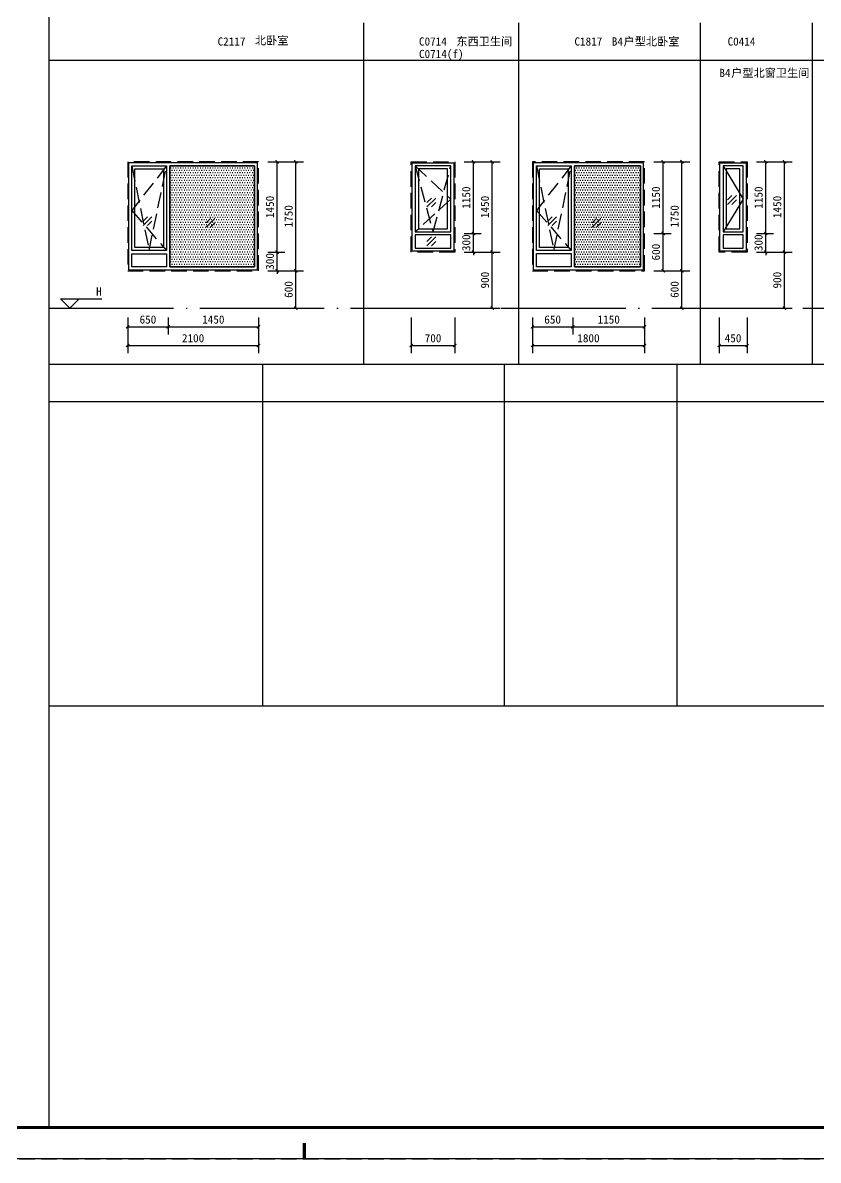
# Model space of a CAD drawing. Extents: x -25 to 42075, y -25 to 31330.
# Drawn here: x 16505 to 29275, y -25 to 18236 of the extents above; entities that cross this region are included whole.
import ezdxf

# ---------------------------------------------------------------- set-up
doc = ezdxf.new("R2010")
doc.units = 0
doc.header["$LTSCALE"] = 1000
doc.header["$MEASUREMENT"] = 0
for name, pattern in [('5#楼-HZS$0$__DASH', [0.35, 0.25, -0.1]), ('5#楼-HZS$0$DASH', [0.35, 0.25, -0.1]), ('DASH', [0.35, 0.25, -0.1]), ('DOTE', [2.42, 2, -0.2, 0.02, -0.2])]:
    doc.linetypes.add(name, pattern=pattern)
doc.layers.get('Defpoints').update_dxf_attribs({"color": 4, "linetype": 'DASH'})
for name, color, linetype in [('5#楼-HZS-ELEV-WIND', 4, 'Continuous'), ('A-ANNO-DOTE', 10, 'DOTE'), ('A-ANNO-IDEN', 3, 'Continuous'), ('A-ANNO-TEXT', 7, 'Continuous'), ('A-ELEV-PATT-9', 9, 'Continuous'), ('A1-无手签$0$A-ANNO-TTLB', 7, 'Continuous')]:
    doc.layers.add(name, color=color, linetype=linetype)
doc.layers.add('DIM_MODI', color=6, linetype='Continuous', plot=False)
doc.styles.add('_TCH_DIM', font='simhei.ttf')
doc.styles.add('_TCH_DIM_T3', font='simhei.ttf')
doc.styles.get("Standard").update_dxf_attribs({"font": 'simhei.ttf'})
doc.dimstyles.new('_TCH_ARCH&&50', dxfattribs={"dimtxt": 131.434599, "dimasz": 50, "dimexe": 125, "dimexo": 150, "dimgap": 50, "dimtad": 1, "dimdec": 0, "dimzin": 0, "dimdsep": 46, "dimtxsty": '_TCH_DIM_T3', "dimblk": 'ARCHTICK', "dimcen": 0.09, "dimclrt": 7, "dimazin": 2, "dimtfac": 1, "dimtdec": 0, "dimtix": 1, "dimtmove": 2, "dimatfit": 3, "dimfxl": 50, "dimtolj": 1, "dimtzin": 0, "dimarcsym": 0})

# ---------------------------------------------------------------- blocks, each defined once
blk = doc.blocks.new('5#楼-HZS$0$jyhiuououpolip')
at = {"layer": '5#楼-HZS-ELEV-WIND', "color": 8, "linetype": '5#楼-HZS$0$__DASH'}
blk.add_lwpolyline([(28650, -97429), (30750, -97429), (30750, -99179), (28650, -99179)], close=True, dxfattribs=at)
at = {"layer": '5#楼-HZS-ELEV-WIND'}
for points in [[(28665, -97444), (30735, -97444), (30735, -99164), (28665, -99164)], [(28715, -97494), (30075, -97494), (30075, -99114), (28715, -99114)], [(30685, -97494), (30125, -97494), (30125, -98854), (30685, -98854)], [(30635, -97544), (30175, -97544), (30175, -98804), (30635, -98804)], [(30685, -98904), (30125, -98904), (30125, -99114), (30685, -99114)]]:
    blk.add_lwpolyline(points, close=True, dxfattribs=at)
at = {"layer": '5#楼-HZS-ELEV-WIND', "color": 8, "linetype": '5#楼-HZS$0$DASH'}
for points in [[(30125, -97494), (30685, -98211), (30125, -98854)], [(30685, -97494), (30405, -98854), (30125, -97494)]]:
    blk.add_lwpolyline(points, dxfattribs=at)
blk = doc.blocks.new('5#楼-HZS$0$asdg04d+9j80')
at = {"layer": '5#楼-HZS-ELEV-WIND', "color": 8, "linetype": '5#楼-HZS$0$__DASH'}
blk.add_lwpolyline([(166652, -257725), (167352, -257725), (167352, -259175), (166652, -259175)], close=True, dxfattribs=at)
at = {"layer": '5#楼-HZS-ELEV-WIND'}
for points in [[(166667, -257740), (167337, -257740), (167337, -259160), (166667, -259160)], [(167287, -257790), (166717, -257790), (166717, -258850), (167287, -258850)], [(167237, -257840), (166767, -257840), (166767, -258800), (167237, -258800)], [(167287, -258900), (166717, -258900), (166717, -259110), (167287, -259110)]]:
    blk.add_lwpolyline(points, close=True, dxfattribs=at)
at = {"layer": '5#楼-HZS-ELEV-WIND', "color": 8, "linetype": '5#楼-HZS$0$DASH'}
for points in [[(166717, -257790), (167287, -258325), (166717, -258850)], [(166717, -257790), (167002, -258850), (167287, -257790)]]:
    blk.add_lwpolyline(points, dxfattribs=at)
blk = doc.blocks.new('_ArchTick')
at = {"color": 0, "linetype": 'ByBlock', "const_width": 0.4}
blk.add_lwpolyline([(-0.5, -0.5), (0.5, 0.5)], dxfattribs=at)
blk = doc.blocks.new('*D68')
at = {"layer": 'A-ANNO-IDEN', "color": 0, "lineweight": -2, "transparency": 16777216}
for p, q in [((28282, 16004), (28557, 16004)), ((28432, 14854), (28432, 16004)), ((28282, 14854), (28557, 14854))]:
    blk.add_line(p, q, dxfattribs=at)
at = {"layer": 'Defpoints', "color": 0, "transparency": 16777216}
for p in [(28132, 16004), (28432, 16004), (28132, 14854)]:
    blk.add_point(p, dxfattribs=at)
at = {"layer": 'A-ANNO-IDEN', "color": 0, "lineweight": -2, "transparency": 16777216, "xscale": 50, "yscale": 50, "zscale": 50}
for p, rotation in [((28432, 16004), 90), ((28432, 14854), 270)]:
    blk.add_blockref('_ArchTick', p, dxfattribs=dict(at, rotation=rotation))
at = {"layer": 'A-ANNO-IDEN', "color": 7, "transparency": 16777216, "insert": (28316, 15429), "char_height": 131.4, "attachment_point": 5, "rotation": 90, "style": '_TCH_DIM_T3'}
blk.add_mtext('\\A1;1150', dxfattribs=at)
blk = doc.blocks.new('*D69')
at = {"layer": 'A-ANNO-IDEN', "color": 0, "lineweight": -2, "transparency": 16777216}
for p, q in [((28282, 14854), (28557, 14854)), ((28432, 14854), (28432, 14904)), ((28432, 14554), (28432, 14854)), ((28282, 14554), (28557, 14554)), ((28432, 14554), (28432, 14504))]:
    blk.add_line(p, q, dxfattribs=at)
at = {"layer": 'Defpoints', "color": 0, "transparency": 16777216}
for p in [(28132, 14854), (28432, 14854), (28132, 14554)]:
    blk.add_point(p, dxfattribs=at)
at = {"layer": 'A-ANNO-IDEN', "color": 0, "lineweight": -2, "transparency": 16777216, "xscale": 50, "yscale": 50, "zscale": 50}
for p, rotation in [((28432, 14854), 270), ((28432, 14554), 90)]:
    blk.add_blockref('_ArchTick', p, dxfattribs=dict(at, rotation=rotation))
at = {"layer": 'A-ANNO-IDEN', "color": 7, "transparency": 16777216, "insert": (28316, 14704), "char_height": 131.4, "attachment_point": 5, "rotation": 90, "style": '_TCH_DIM_T3'}
blk.add_mtext('\\A1;300', dxfattribs=at)
blk = doc.blocks.new('*D70')
at = {"layer": 'A-ANNO-IDEN', "color": 0, "lineweight": -2, "transparency": 16777216}
for p, q in [((28282, 14554), (28857, 14554)), ((28732, 13654), (28732, 14554)), ((28282, 13654), (28857, 13654))]:
    blk.add_line(p, q, dxfattribs=at)
at = {"layer": 'Defpoints', "color": 0, "transparency": 16777216}
for p in [(28132, 14554), (28732, 14554), (28132, 13654)]:
    blk.add_point(p, dxfattribs=at)
at = {"layer": 'A-ANNO-IDEN', "color": 0, "lineweight": -2, "transparency": 16777216, "xscale": 50, "yscale": 50, "zscale": 50}
for p, rotation in [((28732, 14554), 90), ((28732, 13654), 270)]:
    blk.add_blockref('_ArchTick', p, dxfattribs=dict(at, rotation=rotation))
at = {"layer": 'A-ANNO-IDEN', "color": 7, "transparency": 16777216, "insert": (28616, 14104), "char_height": 131.4, "attachment_point": 5, "rotation": 90, "style": '_TCH_DIM_T3'}
blk.add_mtext('\\A1;900', dxfattribs=at)
blk = doc.blocks.new('*D71')
at = {"layer": 'A-ANNO-IDEN', "color": 0, "lineweight": -2, "transparency": 16777216}
for p, q in [((28282, 16004), (28857, 16004)), ((28732, 14554), (28732, 16004)), ((28282, 14554), (28857, 14554))]:
    blk.add_line(p, q, dxfattribs=at)
at = {"layer": 'Defpoints', "color": 0, "transparency": 16777216}
for p in [(28132, 16004), (28732, 16004), (28132, 14554)]:
    blk.add_point(p, dxfattribs=at)
at = {"layer": 'A-ANNO-IDEN', "color": 0, "lineweight": -2, "transparency": 16777216, "xscale": 50, "yscale": 50, "zscale": 50}
for p, rotation in [((28732, 16004), 90), ((28732, 14554), 270)]:
    blk.add_blockref('_ArchTick', p, dxfattribs=dict(at, rotation=rotation))
at = {"layer": 'A-ANNO-IDEN', "color": 7, "transparency": 16777216, "insert": (28616, 15279), "char_height": 131.4, "attachment_point": 5, "rotation": 90, "style": '_TCH_DIM_T3'}
blk.add_mtext('\\A1;1450', dxfattribs=at)
blk = doc.blocks.new('*D72')
at = {"layer": 'A-ANNO-IDEN', "color": 0, "lineweight": -2, "transparency": 16777216}
for p, q in [((27682, 13504), (27682, 12929)), ((28132, 13504), (28132, 12929)), ((27682, 13054), (28132, 13054))]:
    blk.add_line(p, q, dxfattribs=at)
at = {"layer": 'Defpoints', "color": 0, "transparency": 16777216}
for p in [(27682, 13654), (28132, 13654), (28132, 13054)]:
    blk.add_point(p, dxfattribs=at)
at = {"layer": 'A-ANNO-IDEN', "color": 0, "lineweight": -2, "transparency": 16777216, "xscale": 50, "yscale": 50, "zscale": 50, "rotation": 180}
blk.add_blockref('_ArchTick', (27682, 13054), dxfattribs=at)
at = {"layer": 'A-ANNO-IDEN', "color": 0, "lineweight": -2, "transparency": 16777216, "xscale": 50, "yscale": 50, "zscale": 50}
blk.add_blockref('_ArchTick', (28132, 13054), dxfattribs=at)
at = {"layer": 'A-ANNO-IDEN', "color": 7, "transparency": 16777216, "insert": (27907, 13171), "char_height": 131.4, "attachment_point": 5, "style": '_TCH_DIM_T3'}
blk.add_mtext('\\A1;450', dxfattribs=at)
blk = doc.blocks.new('*D73')
at = {"layer": 'A-ANNO-IDEN', "color": 0, "lineweight": -2, "transparency": 16777216}
for p, q in [((24686, 13504), (24686, 13229)), ((24686, 13354), (25336, 13354)), ((25336, 13504), (25336, 13229))]:
    blk.add_line(p, q, dxfattribs=at)
at = {"layer": 'Defpoints', "color": 0, "transparency": 16777216}
for p in [(24686, 13654), (25336, 13654), (25336, 13354)]:
    blk.add_point(p, dxfattribs=at)
at = {"layer": 'A-ANNO-IDEN', "color": 0, "lineweight": -2, "transparency": 16777216, "xscale": 50, "yscale": 50, "zscale": 50, "rotation": 180}
blk.add_blockref('_ArchTick', (24686, 13354), dxfattribs=at)
at = {"layer": 'A-ANNO-IDEN', "color": 0, "lineweight": -2, "transparency": 16777216, "xscale": 50, "yscale": 50, "zscale": 50}
blk.add_blockref('_ArchTick', (25336, 13354), dxfattribs=at)
at = {"layer": 'A-ANNO-IDEN', "color": 7, "transparency": 16777216, "insert": (25011, 13471), "char_height": 131.4, "attachment_point": 5, "style": '_TCH_DIM_T3'}
blk.add_mtext('\\A1;650', dxfattribs=at)
blk = doc.blocks.new('*D74')
at = {"layer": 'A-ANNO-IDEN', "color": 0, "lineweight": -2, "transparency": 16777216}
for p, q in [((25336, 13504), (25336, 13229)), ((25336, 13354), (26486, 13354)), ((26486, 13504), (26486, 13229))]:
    blk.add_line(p, q, dxfattribs=at)
at = {"layer": 'Defpoints', "color": 0, "transparency": 16777216}
for p in [(25336, 13654), (26486, 13654), (26486, 13354)]:
    blk.add_point(p, dxfattribs=at)
at = {"layer": 'A-ANNO-IDEN', "color": 0, "lineweight": -2, "transparency": 16777216, "xscale": 50, "yscale": 50, "zscale": 50, "rotation": 180}
blk.add_blockref('_ArchTick', (25336, 13354), dxfattribs=at)
at = {"layer": 'A-ANNO-IDEN', "color": 0, "lineweight": -2, "transparency": 16777216, "xscale": 50, "yscale": 50, "zscale": 50}
blk.add_blockref('_ArchTick', (26486, 13354), dxfattribs=at)
at = {"layer": 'A-ANNO-IDEN', "color": 7, "transparency": 16777216, "insert": (25911, 13471), "char_height": 131.4, "attachment_point": 5, "style": '_TCH_DIM_T3'}
blk.add_mtext('\\A1;1150', dxfattribs=at)
blk = doc.blocks.new('*D75')
at = {"layer": 'A-ANNO-IDEN', "color": 0, "lineweight": -2, "transparency": 16777216}
for p, q in [((26636, 16004), (26911, 16004)), ((26786, 14854), (26786, 16004)), ((26636, 14854), (26911, 14854))]:
    blk.add_line(p, q, dxfattribs=at)
at = {"layer": 'Defpoints', "color": 0, "transparency": 16777216}
for p in [(26486, 16004), (26786, 16004), (26486, 14854)]:
    blk.add_point(p, dxfattribs=at)
at = {"layer": 'A-ANNO-IDEN', "color": 0, "lineweight": -2, "transparency": 16777216, "xscale": 50, "yscale": 50, "zscale": 50}
for p, rotation in [((26786, 16004), 90), ((26786, 14854), 270)]:
    blk.add_blockref('_ArchTick', p, dxfattribs=dict(at, rotation=rotation))
at = {"layer": 'A-ANNO-IDEN', "color": 7, "transparency": 16777216, "insert": (26669, 15429), "char_height": 131.4, "attachment_point": 5, "rotation": 90, "style": '_TCH_DIM_T3'}
blk.add_mtext('\\A1;1150', dxfattribs=at)
blk = doc.blocks.new('*D76')
at = {"layer": 'A-ANNO-IDEN', "color": 0, "lineweight": -2, "transparency": 16777216}
for p, q in [((26636, 14854), (26911, 14854)), ((26786, 14254), (26786, 14854)), ((26636, 14254), (26911, 14254))]:
    blk.add_line(p, q, dxfattribs=at)
at = {"layer": 'Defpoints', "color": 0, "transparency": 16777216}
for p in [(26486, 14854), (26786, 14854), (26486, 14254)]:
    blk.add_point(p, dxfattribs=at)
at = {"layer": 'A-ANNO-IDEN', "color": 0, "lineweight": -2, "transparency": 16777216, "xscale": 50, "yscale": 50, "zscale": 50}
for p, rotation in [((26786, 14854), 90), ((26786, 14254), 270)]:
    blk.add_blockref('_ArchTick', p, dxfattribs=dict(at, rotation=rotation))
at = {"layer": 'A-ANNO-IDEN', "color": 7, "transparency": 16777216, "insert": (26669, 14554), "char_height": 131.4, "attachment_point": 5, "rotation": 90, "style": '_TCH_DIM_T3'}
blk.add_mtext('\\A1;600', dxfattribs=at)
blk = doc.blocks.new('*D77')
at = {"layer": 'A-ANNO-IDEN', "color": 0, "lineweight": -2, "transparency": 16777216}
for p, q in [((26636, 14254), (27211, 14254)), ((27086, 13654), (27086, 14254)), ((26636, 13654), (27211, 13654))]:
    blk.add_line(p, q, dxfattribs=at)
at = {"layer": 'Defpoints', "color": 0, "transparency": 16777216}
for p in [(26486, 14254), (27086, 14254), (26486, 13654)]:
    blk.add_point(p, dxfattribs=at)
at = {"layer": 'A-ANNO-IDEN', "color": 0, "lineweight": -2, "transparency": 16777216, "xscale": 50, "yscale": 50, "zscale": 50}
for p, rotation in [((27086, 14254), 90), ((27086, 13654), 270)]:
    blk.add_blockref('_ArchTick', p, dxfattribs=dict(at, rotation=rotation))
at = {"layer": 'A-ANNO-IDEN', "color": 7, "transparency": 16777216, "insert": (26969, 13954), "char_height": 131.4, "attachment_point": 5, "rotation": 90, "style": '_TCH_DIM_T3'}
blk.add_mtext('\\A1;600', dxfattribs=at)
blk = doc.blocks.new('*D78')
at = {"layer": 'A-ANNO-IDEN', "color": 0, "lineweight": -2, "transparency": 16777216}
for p, q in [((26636, 16004), (27211, 16004)), ((27086, 14254), (27086, 16004)), ((26636, 14254), (27211, 14254))]:
    blk.add_line(p, q, dxfattribs=at)
at = {"layer": 'Defpoints', "color": 0, "transparency": 16777216}
for p in [(26486, 16004), (27086, 16004), (26486, 14254)]:
    blk.add_point(p, dxfattribs=at)
at = {"layer": 'A-ANNO-IDEN', "color": 0, "lineweight": -2, "transparency": 16777216, "xscale": 50, "yscale": 50, "zscale": 50}
for p, rotation in [((27086, 16004), 90), ((27086, 14254), 270)]:
    blk.add_blockref('_ArchTick', p, dxfattribs=dict(at, rotation=rotation))
at = {"layer": 'A-ANNO-IDEN', "color": 7, "transparency": 16777216, "insert": (26969, 15129), "char_height": 131.4, "attachment_point": 5, "rotation": 90, "style": '_TCH_DIM_T3'}
blk.add_mtext('\\A1;1750', dxfattribs=at)
blk = doc.blocks.new('*D79')
at = {"layer": 'A-ANNO-IDEN', "color": 0, "lineweight": -2, "transparency": 16777216}
for p, q in [((24686, 13504), (24686, 12929)), ((26486, 13504), (26486, 12929)), ((24686, 13054), (26486, 13054))]:
    blk.add_line(p, q, dxfattribs=at)
at = {"layer": 'Defpoints', "color": 0, "transparency": 16777216}
for p in [(24686, 13654), (26486, 13654), (26486, 13054)]:
    blk.add_point(p, dxfattribs=at)
at = {"layer": 'A-ANNO-IDEN', "color": 0, "lineweight": -2, "transparency": 16777216, "xscale": 50, "yscale": 50, "zscale": 50, "rotation": 180}
blk.add_blockref('_ArchTick', (24686, 13054), dxfattribs=at)
at = {"layer": 'A-ANNO-IDEN', "color": 0, "lineweight": -2, "transparency": 16777216, "xscale": 50, "yscale": 50, "zscale": 50}
blk.add_blockref('_ArchTick', (26486, 13054), dxfattribs=at)
at = {"layer": 'A-ANNO-IDEN', "color": 7, "transparency": 16777216, "insert": (25586, 13171), "char_height": 131.4, "attachment_point": 5, "style": '_TCH_DIM_T3'}
blk.add_mtext('\\A1;1800', dxfattribs=at)
blk = doc.blocks.new('*D80')
at = {"layer": 'A-ANNO-IDEN', "color": 0, "lineweight": -2, "transparency": 16777216}
for p, q in [((23591, 16004), (23866, 16004)), ((23741, 14854), (23741, 16004)), ((23591, 14854), (23866, 14854))]:
    blk.add_line(p, q, dxfattribs=at)
at = {"layer": 'Defpoints', "color": 0, "transparency": 16777216}
for p in [(23441, 16004), (23741, 16004), (23441, 14854)]:
    blk.add_point(p, dxfattribs=at)
at = {"layer": 'A-ANNO-IDEN', "color": 0, "lineweight": -2, "transparency": 16777216, "xscale": 50, "yscale": 50, "zscale": 50}
for p, rotation in [((23741, 16004), 90), ((23741, 14854), 270)]:
    blk.add_blockref('_ArchTick', p, dxfattribs=dict(at, rotation=rotation))
at = {"layer": 'A-ANNO-IDEN', "color": 7, "transparency": 16777216, "insert": (23624, 15429), "char_height": 131.4, "attachment_point": 5, "rotation": 90, "style": '_TCH_DIM_T3'}
blk.add_mtext('\\A1;1150', dxfattribs=at)
blk = doc.blocks.new('*D81')
at = {"layer": 'A-ANNO-IDEN', "color": 0, "lineweight": -2, "transparency": 16777216}
for p, q in [((23591, 14854), (23866, 14854)), ((23741, 14854), (23741, 14904)), ((23741, 14554), (23741, 14854)), ((23591, 14554), (23866, 14554)), ((23741, 14554), (23741, 14504))]:
    blk.add_line(p, q, dxfattribs=at)
at = {"layer": 'Defpoints', "color": 0, "transparency": 16777216}
for p in [(23441, 14854), (23741, 14854), (23441, 14554)]:
    blk.add_point(p, dxfattribs=at)
at = {"layer": 'A-ANNO-IDEN', "color": 0, "lineweight": -2, "transparency": 16777216, "xscale": 50, "yscale": 50, "zscale": 50}
for p, rotation in [((23741, 14854), 270), ((23741, 14554), 90)]:
    blk.add_blockref('_ArchTick', p, dxfattribs=dict(at, rotation=rotation))
at = {"layer": 'A-ANNO-IDEN', "color": 7, "transparency": 16777216, "insert": (23624, 14704), "char_height": 131.4, "attachment_point": 5, "rotation": 90, "style": '_TCH_DIM_T3'}
blk.add_mtext('\\A1;300', dxfattribs=at)
blk = doc.blocks.new('*D82')
at = {"layer": 'A-ANNO-IDEN', "color": 0, "lineweight": -2, "transparency": 16777216}
for p, q in [((23591, 14554), (24166, 14554)), ((24041, 13654), (24041, 14554)), ((23591, 13654), (24166, 13654))]:
    blk.add_line(p, q, dxfattribs=at)
at = {"layer": 'Defpoints', "color": 0, "transparency": 16777216}
for p in [(23441, 14554), (24041, 14554), (23441, 13654)]:
    blk.add_point(p, dxfattribs=at)
at = {"layer": 'A-ANNO-IDEN', "color": 0, "lineweight": -2, "transparency": 16777216, "xscale": 50, "yscale": 50, "zscale": 50}
for p, rotation in [((24041, 14554), 90), ((24041, 13654), 270)]:
    blk.add_blockref('_ArchTick', p, dxfattribs=dict(at, rotation=rotation))
at = {"layer": 'A-ANNO-IDEN', "color": 7, "transparency": 16777216, "insert": (23924, 14104), "char_height": 131.4, "attachment_point": 5, "rotation": 90, "style": '_TCH_DIM_T3'}
blk.add_mtext('\\A1;900', dxfattribs=at)
blk = doc.blocks.new('*D83')
at = {"layer": 'A-ANNO-IDEN', "color": 0, "lineweight": -2, "transparency": 16777216}
for p, q in [((23591, 16004), (24166, 16004)), ((24041, 14554), (24041, 16004)), ((23591, 14554), (24166, 14554))]:
    blk.add_line(p, q, dxfattribs=at)
at = {"layer": 'Defpoints', "color": 0, "transparency": 16777216}
for p in [(23441, 16004), (24041, 16004), (23441, 14554)]:
    blk.add_point(p, dxfattribs=at)
at = {"layer": 'A-ANNO-IDEN', "color": 0, "lineweight": -2, "transparency": 16777216, "xscale": 50, "yscale": 50, "zscale": 50}
for p, rotation in [((24041, 16004), 90), ((24041, 14554), 270)]:
    blk.add_blockref('_ArchTick', p, dxfattribs=dict(at, rotation=rotation))
at = {"layer": 'A-ANNO-IDEN', "color": 7, "transparency": 16777216, "insert": (23924, 15279), "char_height": 131.4, "attachment_point": 5, "rotation": 90, "style": '_TCH_DIM_T3'}
blk.add_mtext('\\A1;1450', dxfattribs=at)
blk = doc.blocks.new('*D84')
at = {"layer": 'A-ANNO-IDEN', "color": 0, "lineweight": -2, "transparency": 16777216}
for p, q in [((22741, 13504), (22741, 12929)), ((23441, 13504), (23441, 12929)), ((22741, 13054), (23441, 13054))]:
    blk.add_line(p, q, dxfattribs=at)
at = {"layer": 'Defpoints', "color": 0, "transparency": 16777216}
for p in [(22741, 13654), (23441, 13654), (23441, 13054)]:
    blk.add_point(p, dxfattribs=at)
at = {"layer": 'A-ANNO-IDEN', "color": 0, "lineweight": -2, "transparency": 16777216, "xscale": 50, "yscale": 50, "zscale": 50, "rotation": 180}
blk.add_blockref('_ArchTick', (22741, 13054), dxfattribs=at)
at = {"layer": 'A-ANNO-IDEN', "color": 0, "lineweight": -2, "transparency": 16777216, "xscale": 50, "yscale": 50, "zscale": 50}
blk.add_blockref('_ArchTick', (23441, 13054), dxfattribs=at)
at = {"layer": 'A-ANNO-IDEN', "color": 7, "transparency": 16777216, "insert": (23091, 13171), "char_height": 131.4, "attachment_point": 5, "style": '_TCH_DIM_T3'}
blk.add_mtext('\\A1;700', dxfattribs=at)
blk = doc.blocks.new('*D99')
at = {"layer": 'A-ANNO-IDEN', "color": 0, "lineweight": -2, "transparency": 16777216}
for p, q in [((18189, 13504), (18189, 13229)), ((18189, 13354), (18839, 13354)), ((18839, 13504), (18839, 13229))]:
    blk.add_line(p, q, dxfattribs=at)
at = {"layer": 'Defpoints', "color": 0, "transparency": 16777216}
for p in [(18189, 13654), (18839, 13654), (18839, 13354)]:
    blk.add_point(p, dxfattribs=at)
at = {"layer": 'A-ANNO-IDEN', "color": 0, "lineweight": -2, "transparency": 16777216, "xscale": 50, "yscale": 50, "zscale": 50, "rotation": 180}
blk.add_blockref('_ArchTick', (18189, 13354), dxfattribs=at)
at = {"layer": 'A-ANNO-IDEN', "color": 0, "lineweight": -2, "transparency": 16777216, "xscale": 50, "yscale": 50, "zscale": 50}
blk.add_blockref('_ArchTick', (18839, 13354), dxfattribs=at)
at = {"layer": 'A-ANNO-IDEN', "color": 7, "transparency": 16777216, "insert": (18514, 13471), "char_height": 131.4, "attachment_point": 5, "style": '_TCH_DIM_T3'}
blk.add_mtext('\\A1;650', dxfattribs=at)
blk = doc.blocks.new('*D100')
at = {"layer": 'A-ANNO-IDEN', "color": 0, "lineweight": -2, "transparency": 16777216}
for p, q in [((18839, 13504), (18839, 13229)), ((18839, 13354), (20289, 13354)), ((20289, 13504), (20289, 13229))]:
    blk.add_line(p, q, dxfattribs=at)
at = {"layer": 'Defpoints', "color": 0, "transparency": 16777216}
for p in [(18839, 13654), (20289, 13654), (20289, 13354)]:
    blk.add_point(p, dxfattribs=at)
at = {"layer": 'A-ANNO-IDEN', "color": 0, "lineweight": -2, "transparency": 16777216, "xscale": 50, "yscale": 50, "zscale": 50, "rotation": 180}
blk.add_blockref('_ArchTick', (18839, 13354), dxfattribs=at)
at = {"layer": 'A-ANNO-IDEN', "color": 0, "lineweight": -2, "transparency": 16777216, "xscale": 50, "yscale": 50, "zscale": 50}
blk.add_blockref('_ArchTick', (20289, 13354), dxfattribs=at)
at = {"layer": 'A-ANNO-IDEN', "color": 7, "transparency": 16777216, "insert": (19564, 13471), "char_height": 131.4, "attachment_point": 5, "style": '_TCH_DIM_T3'}
blk.add_mtext('\\A1;1450', dxfattribs=at)
blk = doc.blocks.new('*D101')
at = {"layer": 'A-ANNO-IDEN', "color": 0, "lineweight": -2, "transparency": 16777216}
for p, q in [((20439, 16004), (20714, 16004)), ((20589, 14554), (20589, 16004)), ((20439, 14554), (20714, 14554))]:
    blk.add_line(p, q, dxfattribs=at)
at = {"layer": 'Defpoints', "color": 0, "transparency": 16777216}
for p in [(20289, 16004), (20589, 16004), (20289, 14554)]:
    blk.add_point(p, dxfattribs=at)
at = {"layer": 'A-ANNO-IDEN', "color": 0, "lineweight": -2, "transparency": 16777216, "xscale": 50, "yscale": 50, "zscale": 50}
for p, rotation in [((20589, 16004), 90), ((20589, 14554), 270)]:
    blk.add_blockref('_ArchTick', p, dxfattribs=dict(at, rotation=rotation))
at = {"layer": 'A-ANNO-IDEN', "color": 7, "transparency": 16777216, "insert": (20473, 15279), "char_height": 131.4, "attachment_point": 5, "rotation": 90, "style": '_TCH_DIM_T3'}
blk.add_mtext('\\A1;1450', dxfattribs=at)
blk = doc.blocks.new('*D102')
at = {"layer": 'A-ANNO-IDEN', "color": 0, "lineweight": -2, "transparency": 16777216}
for p, q in [((20439, 14554), (20714, 14554)), ((20589, 14554), (20589, 14604)), ((20589, 14254), (20589, 14554)), ((20439, 14254), (20714, 14254)), ((20589, 14254), (20589, 14204))]:
    blk.add_line(p, q, dxfattribs=at)
at = {"layer": 'Defpoints', "color": 0, "transparency": 16777216}
for p in [(20289, 14554), (20589, 14554), (20289, 14254)]:
    blk.add_point(p, dxfattribs=at)
at = {"layer": 'A-ANNO-IDEN', "color": 0, "lineweight": -2, "transparency": 16777216, "xscale": 50, "yscale": 50, "zscale": 50}
for p, rotation in [((20589, 14554), 270), ((20589, 14254), 90)]:
    blk.add_blockref('_ArchTick', p, dxfattribs=dict(at, rotation=rotation))
at = {"layer": 'A-ANNO-IDEN', "color": 7, "transparency": 16777216, "insert": (20473, 14404), "char_height": 131.4, "attachment_point": 5, "rotation": 90, "style": '_TCH_DIM_T3'}
blk.add_mtext('\\A1;300', dxfattribs=at)
blk = doc.blocks.new('*D103')
at = {"layer": 'A-ANNO-IDEN', "color": 0, "lineweight": -2, "transparency": 16777216}
for p, q in [((20439, 14254), (21014, 14254)), ((20889, 13654), (20889, 14254)), ((20439, 13654), (21014, 13654))]:
    blk.add_line(p, q, dxfattribs=at)
at = {"layer": 'Defpoints', "color": 0, "transparency": 16777216}
for p in [(20289, 14254), (20889, 14254), (20289, 13654)]:
    blk.add_point(p, dxfattribs=at)
at = {"layer": 'A-ANNO-IDEN', "color": 0, "lineweight": -2, "transparency": 16777216, "xscale": 50, "yscale": 50, "zscale": 50}
for p, rotation in [((20889, 14254), 90), ((20889, 13654), 270)]:
    blk.add_blockref('_ArchTick', p, dxfattribs=dict(at, rotation=rotation))
at = {"layer": 'A-ANNO-IDEN', "color": 7, "transparency": 16777216, "insert": (20773, 13954), "char_height": 131.4, "attachment_point": 5, "rotation": 90, "style": '_TCH_DIM_T3'}
blk.add_mtext('\\A1;600', dxfattribs=at)
blk = doc.blocks.new('*D104')
at = {"layer": 'A-ANNO-IDEN', "color": 0, "lineweight": -2, "transparency": 16777216}
for p, q in [((20439, 16004), (21014, 16004)), ((20889, 14254), (20889, 16004)), ((20439, 14254), (21014, 14254))]:
    blk.add_line(p, q, dxfattribs=at)
at = {"layer": 'Defpoints', "color": 0, "transparency": 16777216}
for p in [(20289, 16004), (20889, 16004), (20289, 14254)]:
    blk.add_point(p, dxfattribs=at)
at = {"layer": 'A-ANNO-IDEN', "color": 0, "lineweight": -2, "transparency": 16777216, "xscale": 50, "yscale": 50, "zscale": 50}
for p, rotation in [((20889, 16004), 90), ((20889, 14254), 270)]:
    blk.add_blockref('_ArchTick', p, dxfattribs=dict(at, rotation=rotation))
at = {"layer": 'A-ANNO-IDEN', "color": 7, "transparency": 16777216, "insert": (20773, 15129), "char_height": 131.4, "attachment_point": 5, "rotation": 90, "style": '_TCH_DIM_T3'}
blk.add_mtext('\\A1;1750', dxfattribs=at)
blk = doc.blocks.new('*D105')
at = {"layer": 'A-ANNO-IDEN', "color": 0, "lineweight": -2, "transparency": 16777216}
for p, q in [((18189, 13504), (18189, 12929)), ((20289, 13504), (20289, 12929)), ((18189, 13054), (20289, 13054))]:
    blk.add_line(p, q, dxfattribs=at)
at = {"layer": 'Defpoints', "color": 0, "transparency": 16777216}
for p in [(18189, 13654), (20289, 13654), (20289, 13054)]:
    blk.add_point(p, dxfattribs=at)
at = {"layer": 'A-ANNO-IDEN', "color": 0, "lineweight": -2, "transparency": 16777216, "xscale": 50, "yscale": 50, "zscale": 50, "rotation": 180}
blk.add_blockref('_ArchTick', (18189, 13054), dxfattribs=at)
at = {"layer": 'A-ANNO-IDEN', "color": 0, "lineweight": -2, "transparency": 16777216, "xscale": 50, "yscale": 50, "zscale": 50}
blk.add_blockref('_ArchTick', (20289, 13054), dxfattribs=at)
at = {"layer": 'A-ANNO-IDEN', "color": 7, "transparency": 16777216, "insert": (19239, 13171), "char_height": 131.4, "attachment_point": 5, "style": '_TCH_DIM_T3'}
blk.add_mtext('\\A1;2100', dxfattribs=at)

msp = doc.modelspace()

# ---------------------------------------------------------------- hatches: boundary and pattern name
at = {"layer": 'A-ELEV-PATT-9'}
h = msp.add_hatch(dxfattribs=at)
h.set_pattern_fill('DOTS', color=256, scale=25)
h.set_pattern_definition([(0, (-5685.64, 192.702), (19.84375, 39.6875), [0, -39.6875])])
h.paths.add_polyline_path([(18864, 15939.1), (20224, 15939.1), (20224, 14319.1), (18864, 14319.1)])
h = msp.add_hatch(dxfattribs=at)
h.set_pattern_fill('DOTS', color=256, scale=25)
h.set_pattern_definition([(0, (511.136, 192.702), (19.84375, 39.6875), [0, -39.6875])])
h.paths.add_polyline_path([(25360.8, 15939.1), (26420.8, 15939.1), (26420.8, 14319.1), (25360.8, 14319.1)])

# ---------------------------------------------------------------- linework, layer by layer
for points in [[(16925.8, 29200), (16925.8, 500)], [(21977.7, 12754.1), (21977.7, 18236)], [(24465.6, 12754.1), (24465.6, 18236)], [(24465.6, 12754.1), (24465.6, 18236)], [(27384.1, 12754.1), (27384.1, 18236)], [(27384.1, 12754.1), (27384.1, 18236)], [(29183.5, 12754.1), (29183.5, 18236)], [(16925.8, 17636), (38300, 17636)], [(16925.8, 12754.1), (38300, 12754.1)], [(20361.4, 7272.1), (20361.4, 12754.1)], [(20361.4, 7272.1), (20361.4, 12754.1)], [(20361.4, 7272.1), (20361.4, 12754.1)], [(24238.3, 7272.1), (24238.3, 12754.1)], [(27010.5, 7272.1), (27010.5, 12754.1)], [(27010.5, 7272.1), (27010.5, 12754.1)], [(16925.8, 12154.1), (38300, 12154.1)], [(16925.8, 7272.1), (38300, 7272.1)]]:
    msp.add_lwpolyline(points)
at = {"color": 8}
for points in [[(23063.9, 15420), (22993.2, 15349.3)], [(23134.6, 15420), (22993.2, 15278.5)], [(23134.6, 15349.3), (23063.9, 15278.5)], [(27889.5, 15462.1), (27818.8, 15391.4)], [(27960.2, 15462.1), (27818.8, 15320.7)], [(27960.2, 15391.4), (27889.5, 15320.7)], [(23063.9, 14796.7), (22993.2, 14725.9)], [(23134.6, 14796.7), (22993.2, 14655.2)], [(23134.6, 14725.9), (23063.9, 14655.2)]]:
    msp.add_lwpolyline(points, dxfattribs=at)
at = {"color": 8, "elevation": 0}
for points in [[(18507.3, 15120), (18436.6, 15049.3)], [(18578.1, 15120), (18436.6, 14978.5)], [(18578.1, 15049.3), (18507.3, 14978.5)], [(19517.3, 15095), (19446.6, 15024.3)], [(19588.1, 15095), (19446.6, 14953.5)], [(19588.1, 15024.3), (19517.3, 14953.5)], [(25004.1, 15120), (24933.4, 15049.3)], [(25074.8, 15120), (24933.4, 14978.5)], [(25074.8, 15049.3), (25004.1, 14978.5)], [(25714.1, 15095), (25643.4, 15024.3)], [(25784.8, 15095), (25643.4, 14953.5)], [(25784.8, 15024.3), (25714.1, 14953.5)]]:
    msp.add_lwpolyline(points, dxfattribs=at)
at = {"layer": '5#楼-HZS-ELEV-WIND', "color": 8, "linetype": '5#楼-HZS$0$__DASH', "elevation": 0}
msp.add_lwpolyline([(26485.8, 16004.1), (24685.8, 16004.1), (24685.8, 14254.1), (26485.8, 14254.1)], close=True, dxfattribs=at)
at = {"layer": '5#楼-HZS-ELEV-WIND', "elevation": 0}
for points in [[(26470.8, 15989.1), (24700.8, 15989.1), (24700.8, 14269.1), (26470.8, 14269.1)], [(24750.8, 15939.1), (25310.8, 15939.1), (25310.8, 14579.1), (24750.8, 14579.1)], [(24800.8, 15889.1), (25260.8, 15889.1), (25260.8, 14629.1), (24800.8, 14629.1)], [(26420.8, 15939.1), (25360.8, 15939.1), (25360.8, 14319.1), (26420.8, 14319.1)], [(24750.8, 14529.1), (25310.8, 14529.1), (25310.8, 14319.1), (24750.8, 14319.1)]]:
    msp.add_lwpolyline(points, close=True, dxfattribs=at)
at = {"layer": '5#楼-HZS-ELEV-WIND', "color": 8, "linetype": '5#楼-HZS$0$DASH', "elevation": 0}
for points in [[(25310.8, 15939.1), (24750.8, 15221.6), (25310.8, 14579.1)], [(24750.8, 15939.1), (25030.8, 14579.1), (25310.8, 15939.1)]]:
    msp.add_lwpolyline(points, dxfattribs=at)
at = {"layer": '5#楼-HZS-ELEV-WIND', "color": 8, "linetype": '5#楼-HZS$0$__DASH'}
msp.add_lwpolyline([(27682.4, 16004.1), (28132.4, 16004.1), (28132.4, 14554.1), (27682.4, 14554.1)], close=True, dxfattribs=at)
at = {"layer": '5#楼-HZS-ELEV-WIND'}
for points in [[(27697.4, 15989.1), (28117.4, 15989.1), (28117.4, 14569.1), (27697.4, 14569.1)], [(28067.4, 15939.1), (27747.4, 15939.1), (27747.4, 14879.1), (28067.4, 14879.1)], [(28017.4, 15889.1), (27797.4, 15889.1), (27797.4, 14929.1), (28017.4, 14929.1)], [(28067.4, 14829.1), (27747.4, 14829.1), (27747.4, 14619.1), (28067.4, 14619.1)]]:
    msp.add_lwpolyline(points, close=True, dxfattribs=at)
at = {"layer": '5#楼-HZS-ELEV-WIND', "color": 8}
msp.add_lwpolyline([(27747.4, 15939.1), (28067.4, 15404.1), (27747.4, 14879.1)], dxfattribs=at)
at = {"layer": 'A-ANNO-DOTE'}
msp.add_lwpolyline([(16925.8, 13654.1), (38300, 13654.1)], dxfattribs=at)
at = {"layer": 'A-ANNO-IDEN'}
for p, q in [((17259.4, 13654.1), (17109.4, 13804.1)), ((17109.4, 13804.1), (17774, 13804.1)), ((17259.4, 13654.1), (17409.4, 13804.1))]:
    msp.add_line(p, q, dxfattribs=at)
at = {"layer": 'A1-无手签$0$A-ANNO-TTLB'}
msp.add_lwpolyline([(0, 0), (0, 29700), (42050, 29700), (42050, 0)], close=True, dxfattribs=at)
at = {"layer": 'A1-无手签$0$A-ANNO-TTLB', "const_width": 50}
msp.add_lwpolyline([(1250, 500), (41550, 500), (41550, 29200), (1250, 29200)], close=True, dxfattribs=at)
msp.add_lwpolyline([(21025, 0), (21025, 250)], dxfattribs=at)
at = {"layer": 'Defpoints'}
for points in [[(42050, 29700), (0, 29700), (0, 0), (42050, 0)], [(1250, 500), (38300, 500), (38300, 29200), (1250, 29200)]]:
    msp.add_lwpolyline(points, close=True, dxfattribs=at)
at = {"layer": 'DIM_MODI', "elevation": 0}
for points in [[(18864, 15939.1), (20224, 15939.1), (20224, 14319.1), (18864, 14319.1)], [(25360.8, 15939.1), (26420.8, 15939.1), (26420.8, 14319.1), (25360.8, 14319.1)]]:
    msp.add_lwpolyline(points, close=True, dxfattribs=at)

# ---------------------------------------------------------------- block references
at = {"xscale": -1}
msp.add_blockref('5#楼-HZS$0$jyhiuououpolip', (48939, 113432.7, 0), dxfattribs=at)
msp.add_blockref('5#楼-HZS$0$asdg04d+9j80', (-143911.5, 273728.7))

# ---------------------------------------------------------------- texts
at = {"layer": 'A-ANNO-TEXT'}
for s, p in [('C2117', (19632.4, 17869.6)), ('C0714', (22865.5, 17869.6)), ('C1817', (25360.7, 17869.6)), ('C0414', (27819, 17869.6)), ('C0714(f)', (22865.5, 17669.6))]:
    msp.add_text(s, height=131.43, dxfattribs=at).set_placement(p)
at = {"layer": 'A-ANNO-TEXT', "color": 7, "style": '_TCH_DIM'}
msp.add_text('H', height=131.4, dxfattribs=at).set_placement((17683, 13856.6))
at = {"layer": 'DIM_MODI'}
for s, p in [('北卧室', (20232.4, 17884.6)), ('东西卫生间', (23465.5, 17869.6)), ('B4', (25960.7, 17869.6)), ('户型北卧室', (26149.7, 17869.6)), ('B4', (27688.2, 17365.2)), ('户型北窗卫生间', (27877.2, 17365.2))]:
    msp.add_text(s, height=131.43, dxfattribs=at).set_placement(p)

# ---------------------------------------------------------------- dimensions: what is measured, and where the dimension line sits
at = {"layer": 'A-ANNO-IDEN'}
for p1, p2, distance, picture, middle in [((20289, 14554), (20289, 16004.1), -300, '*D101', (20472.6, 15279.1)), ((20289, 14254.1), (20289, 16004.1), -600, '*D104', (20772.6, 15129.1)), ((23440.6, 14854.1), (23440.6, 16004.1), -300, '*D80', (23624.2, 15429.1)), ((23440.6, 14554.1), (23440.6, 16004.1), -600, '*D83', (23924.2, 15279.1)), ((26485.8, 14854), (26485.8, 16004.1), -300, '*D75', (26669.4, 15429.1)), ((26485.8, 14254.1), (26485.8, 16004.1), -600, '*D78', (26969.4, 15129.1)), ((28132.4, 14854.1), (28132.4, 16004.1), -300, '*D68', (28316, 15429.1)), ((28132.4, 14554.1), (28132.4, 16004.1), -600, '*D71', (28616, 15279.1)), ((23440.6, 14554.1), (23440.6, 14854.1), -300, '*D81', (23624.2, 14704.1)), ((26485.8, 14254.1), (26485.8, 14854), -300, '*D76', (26669.4, 14554.1)), ((28132.4, 14554.1), (28132.4, 14854.1), -300, '*D69', (28316, 14704.1)), ((20289, 14254.1), (20289, 14554), -300, '*D102', (20472.6, 14404.1)), ((23440.6, 13654.1), (23440.6, 14554.1), -600, '*D82', (23924.2, 14104.1)), ((28132.4, 13654.1), (28132.4, 14554.1), -600, '*D70', (28616, 14104.1)), ((20289, 13654.1), (20289, 14254.1), -600, '*D103', (20772.6, 13954.1)), ((26485.8, 13654.1), (26485.8, 14254.1), -600, '*D77', (26969.4, 13954.1)), ((18189, 13654.1), (18839, 13654.1), -300, '*D99', (18514, 13470.5)), ((18189, 13654.1), (20289, 13654.1), -600, '*D105', (19239, 13170.5)), ((18839, 13654.1), (20289, 13654.1), -300, '*D100', (19564, 13470.5)), ((22740.6, 13654.1), (23440.6, 13654.1), -600, '*D84', (23090.6, 13170.5)), ((24685.8, 13654.1), (25335.8, 13654.1), -300, '*D73', (25010.8, 13470.5)), ((24685.8, 13654.1), (26485.8, 13654.1), -600, '*D79', (25585.8, 13170.5)), ((25335.8, 13654.1), (26485.8, 13654.1), -300, '*D74', (25910.8, 13470.5)), ((27682.4, 13654.1), (28132.4, 13654.1), -600, '*D72', (27907.4, 13170.5))]:
    dim = msp.add_aligned_dim(p1=p1, p2=p2, distance=distance, dimstyle='_TCH_ARCH&&50', dxfattribs=at)
    dim.commit()
    dim.dimension.update_dxf_attribs({"geometry": picture, "text_midpoint": middle})

doc.saveas('drawing.dxf')
